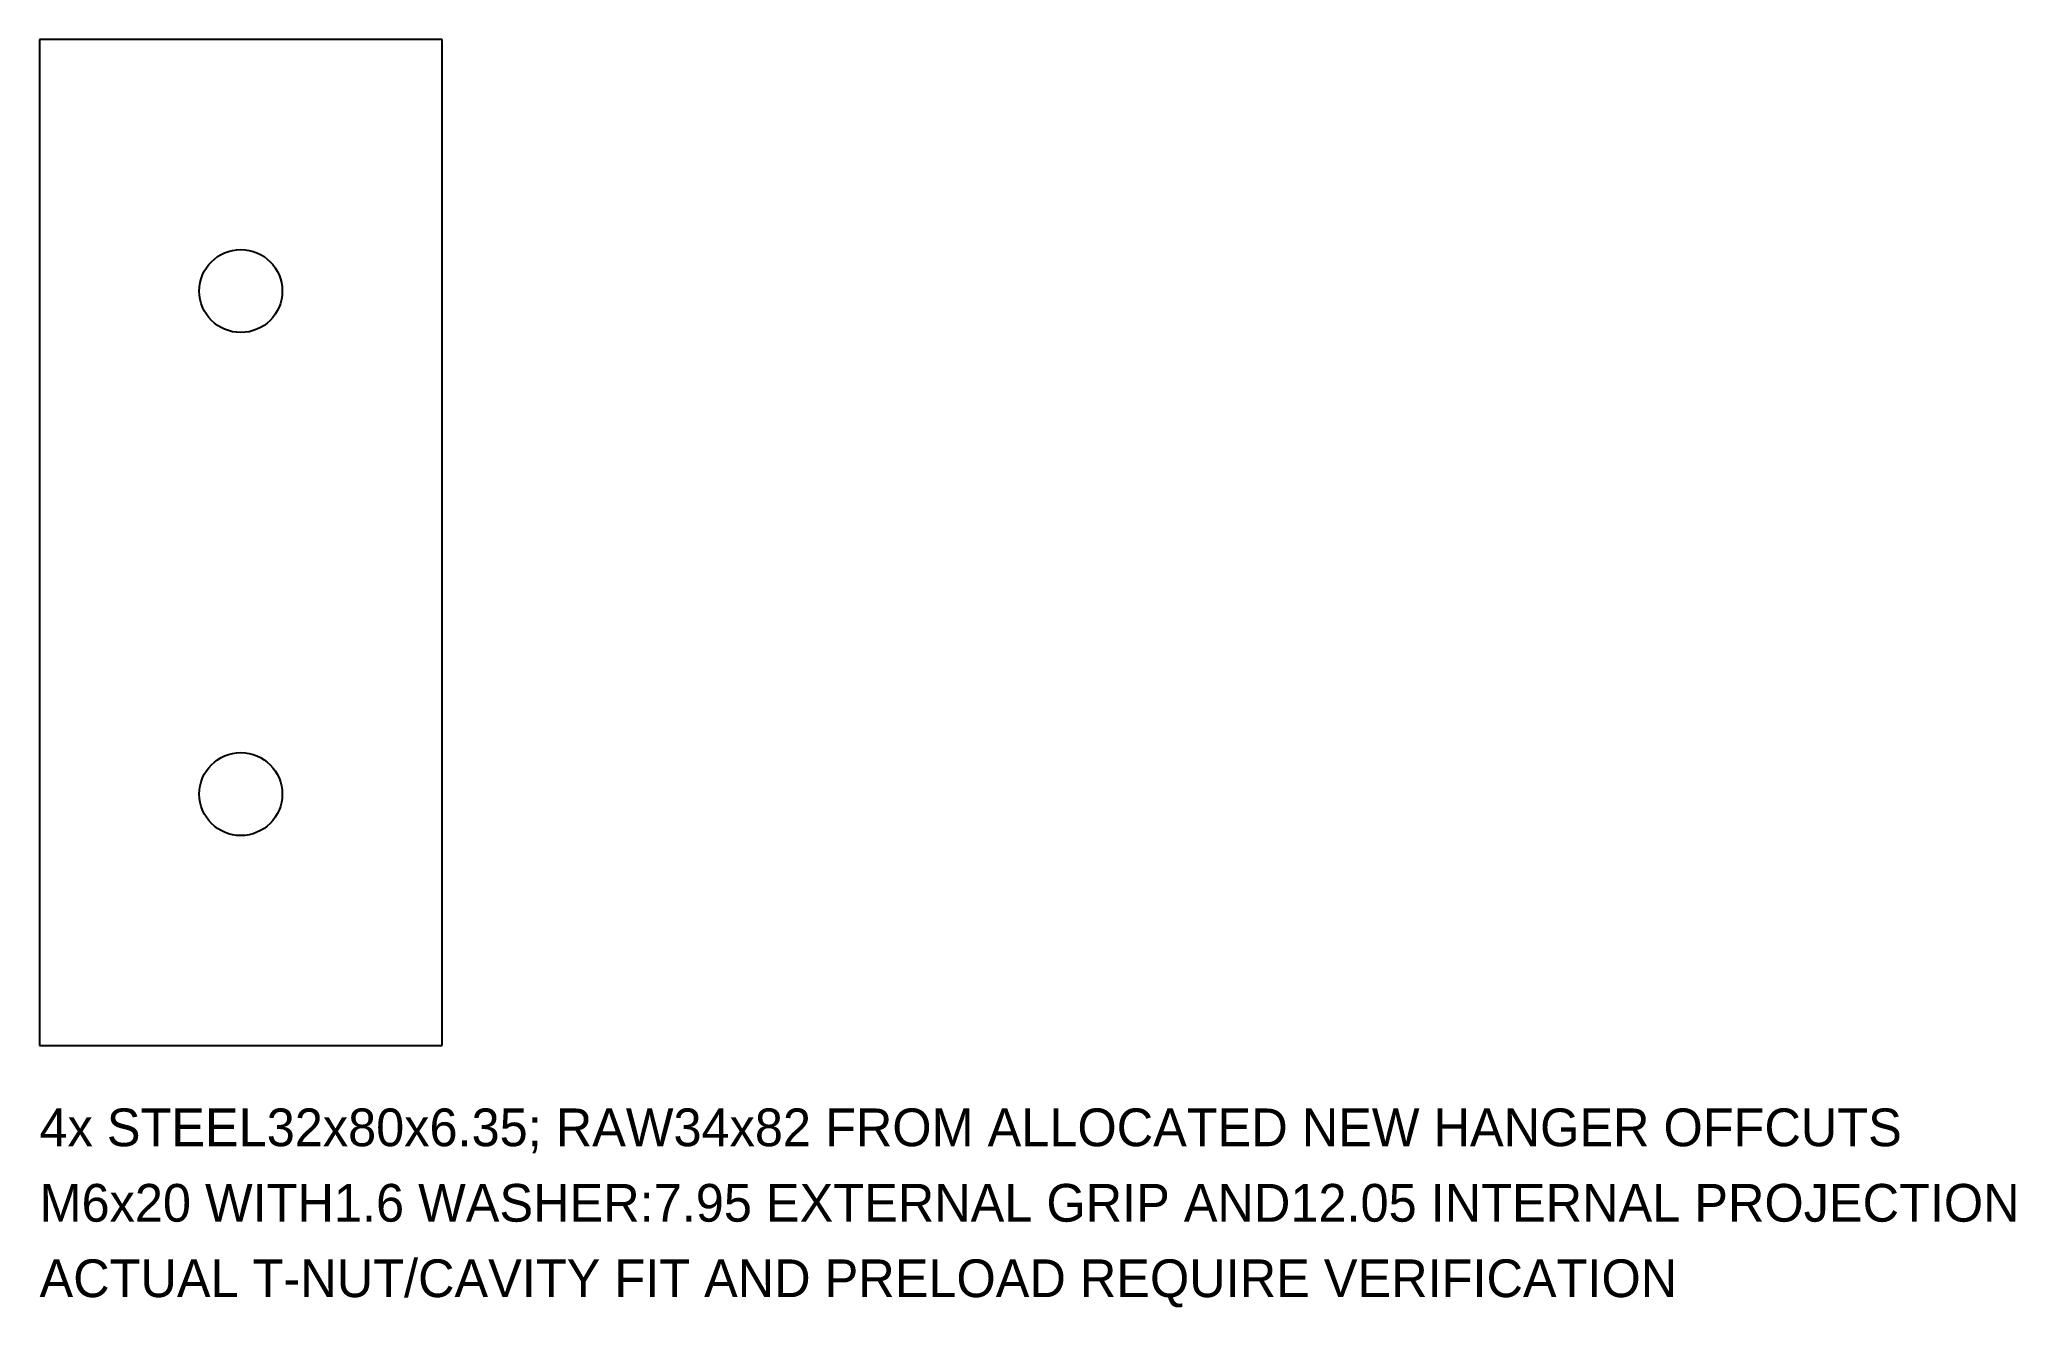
# Model space of a CAD drawing. Header units: millimetres. Extents: x 0 to 157, y -21 to 80.
import ezdxf

# ---------------------------------------------------------------- set-up
doc = ezdxf.new("R2010")
doc.units = ezdxf.units.MM
for name, color, linetype in [('FINISHED_OUTLINE', 7, 'Continuous'), ('NOTES', 7, 'Continuous'), ('THROUGH_D6p6', 7, 'Continuous')]:
    doc.layers.add(name, color=color, linetype=linetype)

msp = doc.modelspace()

# ---------------------------------------------------------------- linework, layer by layer
at = {"layer": 'FINISHED_OUTLINE'}
for p, q in [((32, 80), (0, 80)), ((0, 80), (0, 0)), ((32, 0), (32, 80)), ((0, 0), (32, 0))]:
    msp.add_line(p, q, dxfattribs=at)
at = {"layer": 'THROUGH_D6p6'}
for centre in [(16, 60), (16, 20)]:
    msp.add_circle(centre, 3.3, dxfattribs=at)

# ---------------------------------------------------------------- texts
at = {"layer": 'NOTES'}
for s, p in [('4x STEEL32x80x6.35; RAW34x82 FROM ALLOCATED NEW HANGER OFFCUTS', (0, -8)), ('M6x20 WITH1.6 WASHER:7.95 EXTERNAL GRIP AND12.05 INTERNAL PROJECTION', (0, -14)), ('ACTUAL T-NUT/CAVITY FIT AND PRELOAD REQUIRE VERIFICATION', (0, -20))]:
    msp.add_text(s, height=3, dxfattribs=at).set_placement(p)

doc.saveas('drawing.dxf')
